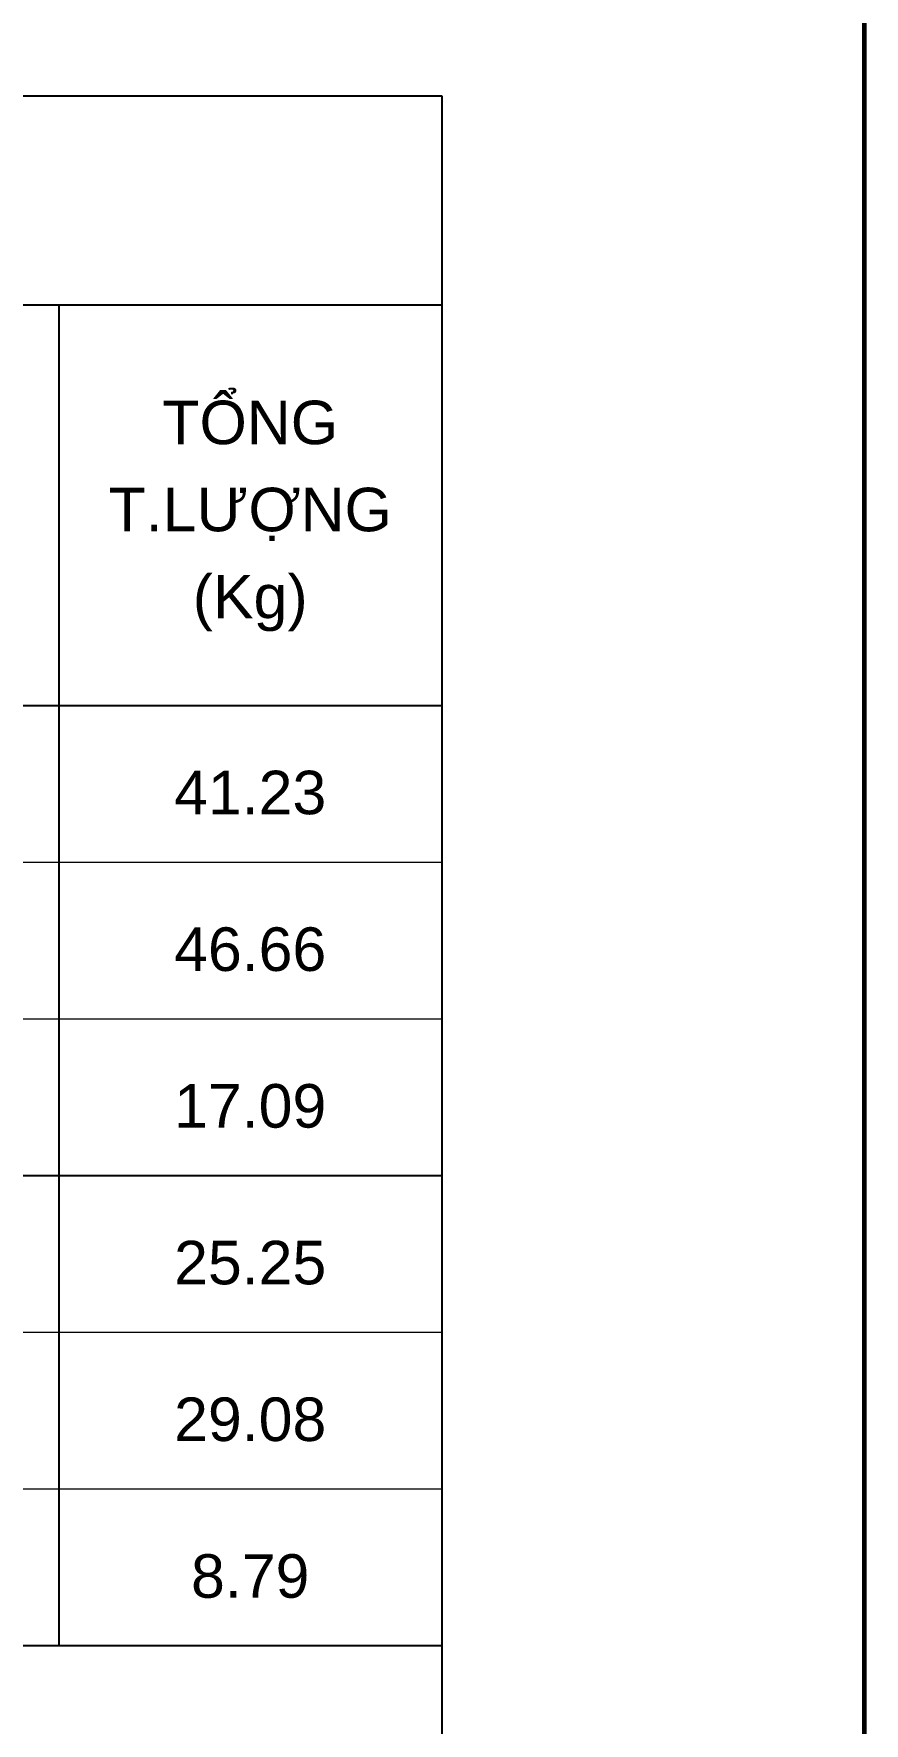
# Model space of a CAD drawing. Header units: millimetres. Extents: x 19378 to 270036, y -611253 to -548347.
# Drawn here: x 206420 to 208716, y -559131 to -554459 of the extents above; entities that cross this region are included whole.
import ezdxf
from ezdxf.enums import TextEntityAlignment as Align

# ---------------------------------------------------------------- set-up
doc = ezdxf.new("R2010")
doc.units = ezdxf.units.MM
doc.header["$MEASUREMENT"] = 0
doc.linetypes.add('HIDDEN', pattern=[0.375, 0.25, -0.125])
doc.layers.add('Khungten_LCDI', color=7, linetype='Continuous')
for name, color, linetype, lineweight in [('LC MANH DUT', 35, 'HIDDEN', 5), ('LC Net thay', 7, 'Continuous', 25), ('LC Text1', 3, 'Continuous', 20)]:
    doc.layers.add(name, color=color, linetype=linetype, lineweight=lineweight)
doc.styles.add('Hoa', font='micross.ttf')
doc.styles.add('Khungten', font='VHAVAN.TTF', dxfattribs={"width": 0.9, "height": 5000})
doc.styles.add('Thuong', font='micross.ttf')
doc.styles.add('Title', font='VHBLACK.TTF', dxfattribs={"width": 0.8})

# ---------------------------------------------------------------- blocks, each defined once
blk = doc.blocks.new('Nha o can bo nhan vien Trung doan')
at = {"layer": 'Khungten_LCDI', "color": 5, "lineweight": 60}
blk.add_line((36600, 14650), (36600, -14650), dxfattribs=at)
at = {"color": 7, "style": 'Khungten', "width": 0.8}
for tag, p in [('REVISION', (39498.8, -10746.3)), ('NGAYHT', (39546.1, -11609.4))]:
    blk.add_attdef(tag, text='', height=200, dxfattribs=at).set_placement(p, align=Align.CENTER)
at = {"layer": 'LC Text1', "style": 'Title', "width": 1.485915}
for tag, p, p2 in [('TENBANVE1', (36912.7, -8885.8), (40339.1, -8885.8)), ('TENBANVE2', (36912.7, -9562.5), (40339.1, -9562.5))]:
    blk.add_attdef(tag, text='', height=250, dxfattribs=at).set_placement(p, p2, align=Align.FIT)
at = {"layer": 'LC Text1', "style": 'Title', "width": 0.7}
blk.add_attdef('SOBANVE', text='', height=250, dxfattribs=at).set_placement((39562, -13896.2), align=Align.CENTER)

msp = doc.modelspace()

# ---------------------------------------------------------------- linework, layer by layer
at = {"layer": 'LC MANH DUT'}
for p, q in [((199049.1, -556749.8), (207547.6, -556749.8)), ((199049.1, -557183.2), (207547.6, -557183.2)), ((199049.1, -557616.6), (207547.6, -557616.6)), ((199049.1, -558049.9), (207547.6, -558049.9)), ((199049.1, -558483.2), (207547.6, -558483.2)), ((199049.1, -558916.6), (207547.6, -558916.6))]:
    msp.add_line(p, q, dxfattribs=at)
at = {"layer": 'LC Net thay'}
for p, q in [((198326.9, -554631.2), (207547.6, -554631.2)), ((207547.6, -554631.2), (207547.6, -560120.3)), ((198326.9, -555209.1), (207547.6, -555209.1)), ((206488.3, -555209.1), (206488.3, -558916.6)), ((198326.9, -556316.5), (207547.6, -556316.5)), ((198326.9, -557616.6), (207547.6, -557616.6)), ((198326.9, -558916.6), (207547.6, -558916.6))]:
    msp.add_line(p, q, dxfattribs=at)
at = {"layer": 'LC Text1'}
msp.add_line((198326.9, -558916.6), (207547.6, -558916.6), dxfattribs=at)

# ---------------------------------------------------------------- block references
at = {"layer": 'LC Net thay', "xscale": 0.6, "yscale": 0.6, "zscale": 0.6}
msp.add_blockref('Nha o can bo nhan vien Trung doan', (186755.6, -557257.2), dxfattribs=at)

# ---------------------------------------------------------------- texts
at = {"layer": 'LC Text1'}
for s, style, p in [('TỔNG', 'Hoa', (207017.9, -555594.2)), ('T.LƯỢNG', 'Hoa', (207017.9, -555835)), ('(Kg)', 'Thuong', (207017.9, -556075.8))]:
    msp.add_text(s, height=120.38, dxfattribs=dict(at, style=style)).set_placement(p, align=Align.CENTER)
at = {"layer": 'LC Text1', "style": 'Hoa'}
for s, p in [('41.23', (207017.9, -556653.6)), ('25.25', (207017.9, -557953.6))]:
    msp.add_text(s, height=120.38, dxfattribs=at).set_placement(p, align=Align.BOTTOM_CENTER)
at = {"layer": 'LC Text1', "color": 7, "style": 'Hoa'}
for s, p in [('46.66', (207017.9, -557086.9)), ('17.09', (207017.9, -557520.2)), ('29.08', (207017.9, -558386.9)), ('8.79', (207017.9, -558820.3))]:
    msp.add_text(s, height=120.38, dxfattribs=at).set_placement(p, align=Align.BOTTOM_CENTER)

doc.saveas('drawing.dxf')
